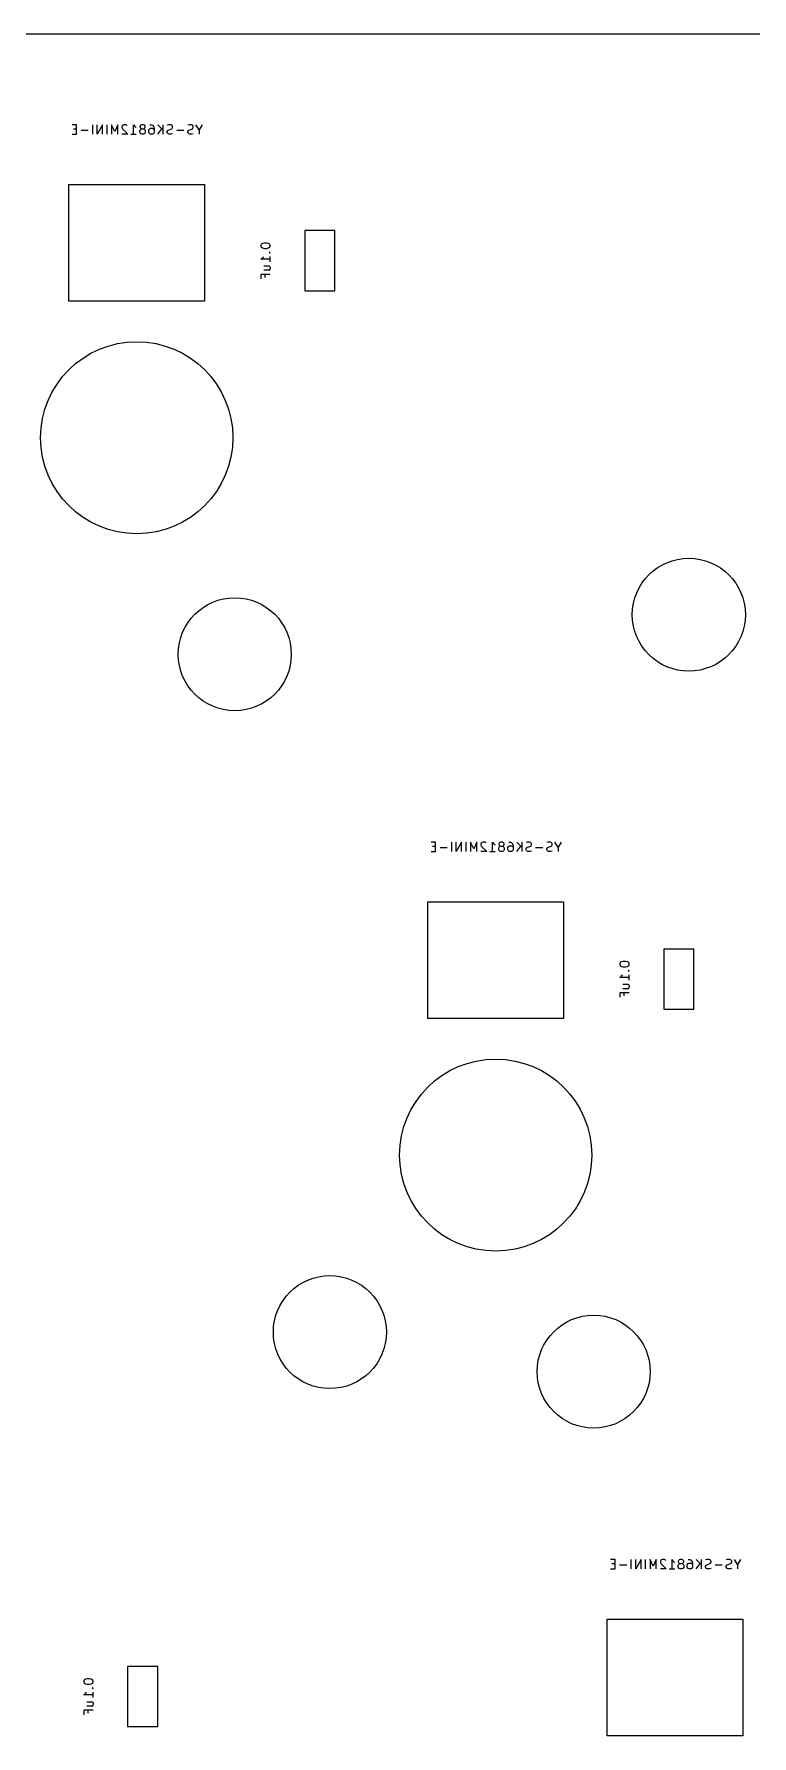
# Model space of a CAD drawing. Header units: millimetres. Extents: x -19 to 311, y -2 to 103.
# Drawn here: x 178.44 to 197.49, y 51.25 to 96.44 of the extents above; entities that cross this region are included whole.
import ezdxf

# ---------------------------------------------------------------- set-up
doc = ezdxf.new("R2010")
doc.units = ezdxf.units.MM
doc.layers.add('B.Fab', color=155, linetype='CONTINUOUS', true_color=0x585d84)
doc.layers.add('Edge.Cuts', color=254, linetype='CONTINUOUS', true_color=0xd0d2cd)

msp = doc.modelspace()

# ---------------------------------------------------------------- linework, layer by layer
at = {"layer": 'B.Fab', "linetype": 'CONTINUOUS'}
for p, q in [((179.569261, 94.036426), (179.450213, 94.036426)), ((179.569261, 93.786426), (179.569261, 94.036426)), ((179.997833, 93.786426), (179.997833, 94.036426)), ((180.259738, 94.036426), (180.116881, 93.786426)), ((180.116881, 93.786426), (180.116881, 94.036426)), ((180.259738, 93.786426), (180.259738, 94.036426)), ((180.378786, 93.786426), (180.378786, 94.036426)), ((180.581166, 93.857854), (180.497833, 94.036426)), ((180.497833, 94.036426), (180.497833, 93.786426)), ((180.6645, 94.036426), (180.581166, 93.857854)), ((180.6645, 93.786426), (180.6645, 94.036426)), ((180.783547, 94.012616), (180.771642, 93.988807)), ((180.795452, 94.024521), (180.783547, 94.012616)), ((180.819261, 94.036426), (180.795452, 94.024521)), ((180.878785, 94.036426), (180.819261, 94.036426)), ((180.902595, 94.024521), (180.878785, 94.036426)), ((180.914499, 94.012616), (180.902595, 94.024521)), ((181.081166, 93.786426), (181.081166, 94.036426)), ((181.081166, 94.036426), (181.104975, 94.000711)), ((181.259737, 94.012616), (181.247832, 93.988807)), ((181.271642, 94.024521), (181.259737, 94.012616)), ((181.295451, 94.036426), (181.271642, 94.024521)), ((181.34307, 94.036426), (181.295451, 94.036426)), ((181.36688, 94.024521), (181.34307, 94.036426)), ((181.378785, 94.012616), (181.36688, 94.024521)), ((181.390689, 93.988807), (181.378785, 94.012616)), ((181.509737, 94.036426), (181.557356, 94.036426)), ((181.557356, 94.036426), (181.581165, 94.024521)), ((181.581165, 94.024521), (181.59307, 94.012616)), ((181.59307, 94.012616), (181.61688, 93.976902)), ((181.724023, 94.036426), (181.86688, 93.893569)), ((181.86688, 93.786426), (181.86688, 94.036426)), ((182.009737, 94.036426), (181.974022, 94.024521)), ((182.06926, 94.036426), (182.009737, 94.036426)), ((182.09307, 94.024521), (182.06926, 94.036426)), ((182.104975, 94.012616), (182.09307, 94.024521)), ((182.116879, 93.988807), (182.104975, 94.012616)), ((182.557356, 94.036426), (182.521641, 94.024521)), ((182.616879, 94.036426), (182.557356, 94.036426)), ((182.640689, 94.024521), (182.616879, 94.036426)), ((182.652594, 94.012616), (182.640689, 94.024521)), ((182.664498, 93.988807), (182.652594, 94.012616)), ((182.819261, 93.905473), (182.735927, 94.036426)), ((182.902594, 94.036426), (182.819261, 93.905473)), ((179.450213, 93.786426), (179.569261, 93.786426)), ((179.569261, 93.917378), (179.485927, 93.917378)), ((179.878785, 93.881664), (179.688309, 93.881664)), ((180.771642, 93.988807), (180.771642, 93.964997)), ((180.771642, 93.964997), (180.783547, 93.929283)), ((180.926404, 93.786426), (180.771642, 93.786426)), ((180.783547, 93.929283), (180.926404, 93.786426)), ((181.009737, 93.786426), (181.152594, 93.786426)), ((181.104975, 94.000711), (181.128785, 93.976902)), ((181.128785, 93.976902), (181.152594, 93.964997)), ((181.247832, 93.988807), (181.247832, 93.976902)), ((181.247832, 93.976902), (181.259737, 93.953092)), ((181.247832, 93.881664), (181.259737, 93.905473)), ((181.247832, 93.834045), (181.247832, 93.881664)), ((181.259737, 93.810235), (181.247832, 93.834045)), ((181.259737, 93.953092), (181.271642, 93.941188)), ((181.259737, 93.905473), (181.271642, 93.917378)), ((181.271642, 93.79833), (181.259737, 93.810235)), ((181.271642, 93.941188), (181.295451, 93.929283)), ((181.271642, 93.917378), (181.295451, 93.929283)), ((181.295451, 93.786426), (181.271642, 93.79833)), ((181.295451, 93.929283), (181.34307, 93.929283)), ((181.34307, 93.786426), (181.295451, 93.786426)), ((181.34307, 93.929283), (181.36688, 93.941188)), ((181.34307, 93.929283), (181.36688, 93.917378)), ((181.36688, 93.79833), (181.34307, 93.786426)), ((181.36688, 93.941188), (181.378785, 93.953092)), ((181.36688, 93.917378), (181.378785, 93.905473)), ((181.378785, 93.810235), (181.36688, 93.79833)), ((181.378785, 93.953092), (181.390689, 93.976902)), ((181.378785, 93.905473), (181.390689, 93.881664)), ((181.390689, 93.834045), (181.378785, 93.810235)), ((181.390689, 93.976902), (181.390689, 93.988807)), ((181.390689, 93.881664), (181.390689, 93.834045)), ((181.485927, 93.893569), (181.497832, 93.917378)), ((181.485927, 93.834045), (181.485927, 93.893569)), ((181.497832, 93.810235), (181.485927, 93.834045)), ((181.497832, 93.917378), (181.509737, 93.929283)), ((181.509737, 93.79833), (181.497832, 93.810235)), ((181.509737, 93.929283), (181.533546, 93.941188)), ((181.533546, 93.786426), (181.509737, 93.79833)), ((181.533546, 93.941188), (181.581165, 93.941188)), ((181.581165, 93.786426), (181.533546, 93.786426)), ((181.581165, 93.941188), (181.604975, 93.929283)), ((181.604975, 93.79833), (181.581165, 93.786426)), ((181.604975, 93.929283), (181.61688, 93.917378)), ((181.61688, 93.810235), (181.604975, 93.79833)), ((181.61688, 93.976902), (181.628784, 93.929283)), ((181.61688, 93.917378), (181.628784, 93.893569)), ((181.628784, 93.834045), (181.61688, 93.810235)), ((181.628784, 93.929283), (181.628784, 93.834045)), ((181.724023, 93.786426), (181.831165, 93.929283)), ((181.974022, 93.857854), (181.985927, 93.881664)), ((181.974022, 93.834045), (181.974022, 93.857854)), ((181.985927, 93.810235), (181.974022, 93.834045)), ((181.985927, 93.881664), (181.997832, 93.893569)), ((181.997832, 93.79833), (181.985927, 93.810235)), ((181.997832, 93.893569), (182.021641, 93.905473)), ((182.021641, 93.786426), (181.997832, 93.79833)), ((182.021641, 93.905473), (182.06926, 93.917378)), ((182.081165, 93.786426), (182.021641, 93.786426)), ((182.06926, 93.917378), (182.09307, 93.929283)), ((182.116879, 93.79833), (182.081165, 93.786426)), ((182.09307, 93.929283), (182.104975, 93.941188)), ((182.104975, 93.941188), (182.116879, 93.964997)), ((182.116879, 93.964997), (182.116879, 93.988807)), ((182.414499, 93.881664), (182.224023, 93.881664)), ((182.521641, 93.857854), (182.533546, 93.881664)), ((182.521641, 93.834045), (182.521641, 93.857854)), ((182.533546, 93.810235), (182.521641, 93.834045)), ((182.533546, 93.881664), (182.545451, 93.893569)), ((182.545451, 93.79833), (182.533546, 93.810235)), ((182.545451, 93.893569), (182.56926, 93.905473)), ((182.56926, 93.786426), (182.545451, 93.79833)), ((182.56926, 93.905473), (182.616879, 93.917378)), ((182.628784, 93.786426), (182.56926, 93.786426)), ((182.616879, 93.917378), (182.640689, 93.929283)), ((182.664498, 93.79833), (182.628784, 93.786426)), ((182.640689, 93.929283), (182.652594, 93.941188)), ((182.652594, 93.941188), (182.664498, 93.964997)), ((182.664498, 93.964997), (182.664498, 93.988807)), ((182.819261, 93.905473), (182.819261, 93.786426)), ((184.467729, 90.858524), (184.455824, 90.834715)), ((184.479634, 90.870429), (184.467729, 90.858524)), ((184.503443, 90.882334), (184.479634, 90.870429)), ((184.551062, 90.894238), (184.503443, 90.882334)), ((184.610586, 90.894238), (184.551062, 90.894238)), ((184.658205, 90.882334), (184.610586, 90.894238)), ((184.682015, 90.870429), (184.658205, 90.882334)), ((184.69392, 90.858524), (184.682015, 90.870429)), ((184.705824, 90.834715), (184.69392, 90.858524)), ((185.62225, 91.224), (185.62225, 89.624)), ((186.42225, 91.224), (185.62225, 91.224)), ((186.42225, 89.624), (186.42225, 91.224)), ((184.455824, 90.834715), (184.455824, 90.810905)), ((184.455824, 90.810905), (184.467729, 90.787096)), ((184.455824, 90.465667), (184.491539, 90.489476)), ((184.705824, 90.465667), (184.455824, 90.465667)), ((184.467729, 90.787096), (184.479634, 90.775191)), ((184.479634, 90.775191), (184.503443, 90.763286)), ((184.491539, 90.489476), (184.515348, 90.513286)), ((184.503443, 90.763286), (184.551062, 90.751381)), ((184.515348, 90.513286), (184.527253, 90.537095)), ((184.551062, 90.751381), (184.610586, 90.751381)), ((184.610586, 90.751381), (184.658205, 90.763286)), ((184.658205, 90.763286), (184.682015, 90.775191)), ((184.682015, 90.775191), (184.69392, 90.787096)), ((184.69392, 90.656143), (184.682015, 90.644239)), ((184.682015, 90.644239), (184.69392, 90.632334)), ((184.682015, 90.644239), (184.705824, 90.644239)), ((184.69392, 90.787096), (184.705824, 90.810905)), ((184.705824, 90.644239), (184.69392, 90.656143)), ((184.69392, 90.632334), (184.705824, 90.644239)), ((184.705824, 90.810905), (184.705824, 90.834715)), ((184.705824, 90.394238), (184.705824, 90.537095)), ((184.705824, 90.060906), (184.455824, 90.060906)), ((184.455824, 90.060906), (184.455824, 89.941858)), ((184.539158, 90.287096), (184.67011, 90.287096)), ((184.539158, 90.179953), (184.705824, 90.179953)), ((184.574872, 89.977572), (184.574872, 90.060906)), ((184.67011, 90.287096), (184.69392, 90.275191)), ((184.69392, 90.191858), (184.682015, 90.179953)), ((184.69392, 90.275191), (184.705824, 90.251381)), ((184.705824, 90.215667), (184.69392, 90.191858)), ((184.705824, 90.251381), (184.705824, 90.215667)), ((185.62225, 89.624), (186.42225, 89.624)), ((189.094261, 74.986426), (188.975213, 74.986426)), ((188.975213, 74.736426), (189.094261, 74.736426)), ((189.094261, 74.867378), (189.010927, 74.867378)), ((189.094261, 74.736426), (189.094261, 74.986426)), ((189.403785, 74.831664), (189.213309, 74.831664)), ((189.522833, 74.736426), (189.522833, 74.986426)), ((189.784738, 74.986426), (189.641881, 74.736426)), ((189.641881, 74.736426), (189.641881, 74.986426)), ((189.784738, 74.736426), (189.784738, 74.986426)), ((189.903786, 74.736426), (189.903786, 74.986426)), ((190.106166, 74.807854), (190.022833, 74.986426)), ((190.022833, 74.986426), (190.022833, 74.736426)), ((190.1895, 74.986426), (190.106166, 74.807854)), ((190.1895, 74.736426), (190.1895, 74.986426)), ((190.308547, 74.962616), (190.296642, 74.938807)), ((190.296642, 74.938807), (190.296642, 74.914997)), ((190.296642, 74.914997), (190.308547, 74.879283)), ((190.451404, 74.736426), (190.296642, 74.736426)), ((190.320452, 74.974521), (190.308547, 74.962616)), ((190.308547, 74.879283), (190.451404, 74.736426)), ((190.344261, 74.986426), (190.320452, 74.974521)), ((190.403785, 74.986426), (190.344261, 74.986426)), ((190.427595, 74.974521), (190.403785, 74.986426)), ((190.439499, 74.962616), (190.427595, 74.974521)), ((190.534737, 74.736426), (190.677594, 74.736426)), ((190.606166, 74.736426), (190.606166, 74.986426)), ((190.606166, 74.986426), (190.629975, 74.950711)), ((190.629975, 74.950711), (190.653785, 74.926902)), ((190.653785, 74.926902), (190.677594, 74.914997)), ((190.784737, 74.962616), (190.772832, 74.938807)), ((190.772832, 74.938807), (190.772832, 74.926902)), ((190.772832, 74.926902), (190.784737, 74.903092)), ((190.772832, 74.831664), (190.784737, 74.855473)), ((190.772832, 74.784045), (190.772832, 74.831664)), ((190.784737, 74.760235), (190.772832, 74.784045)), ((190.796642, 74.974521), (190.784737, 74.962616)), ((190.784737, 74.903092), (190.796642, 74.891188)), ((190.784737, 74.855473), (190.796642, 74.867378)), ((190.796642, 74.74833), (190.784737, 74.760235)), ((190.820451, 74.986426), (190.796642, 74.974521)), ((190.796642, 74.891188), (190.820451, 74.879283)), ((190.796642, 74.867378), (190.820451, 74.879283)), ((190.820451, 74.736426), (190.796642, 74.74833)), ((190.86807, 74.986426), (190.820451, 74.986426)), ((190.820451, 74.879283), (190.86807, 74.879283)), ((190.86807, 74.736426), (190.820451, 74.736426)), ((190.89188, 74.974521), (190.86807, 74.986426)), ((190.86807, 74.879283), (190.89188, 74.891188)), ((190.86807, 74.879283), (190.89188, 74.867378)), ((190.89188, 74.74833), (190.86807, 74.736426)), ((190.903785, 74.962616), (190.89188, 74.974521)), ((190.89188, 74.891188), (190.903785, 74.903092)), ((190.89188, 74.867378), (190.903785, 74.855473)), ((190.903785, 74.760235), (190.89188, 74.74833)), ((190.915689, 74.938807), (190.903785, 74.962616)), ((190.903785, 74.903092), (190.915689, 74.926902)), ((190.903785, 74.855473), (190.915689, 74.831664)), ((190.915689, 74.784045), (190.903785, 74.760235)), ((190.915689, 74.926902), (190.915689, 74.938807)), ((190.915689, 74.831664), (190.915689, 74.784045)), ((191.010927, 74.843569), (191.022832, 74.867378)), ((191.010927, 74.784045), (191.010927, 74.843569)), ((191.022832, 74.760235), (191.010927, 74.784045)), ((191.022832, 74.867378), (191.034737, 74.879283)), ((191.034737, 74.74833), (191.022832, 74.760235)), ((191.034737, 74.986426), (191.082356, 74.986426)), ((191.034737, 74.879283), (191.058546, 74.891188)), ((191.058546, 74.736426), (191.034737, 74.74833)), ((191.058546, 74.891188), (191.106165, 74.891188)), ((191.106165, 74.736426), (191.058546, 74.736426)), ((191.082356, 74.986426), (191.106165, 74.974521)), ((191.106165, 74.974521), (191.11807, 74.962616)), ((191.106165, 74.891188), (191.129975, 74.879283)), ((191.129975, 74.74833), (191.106165, 74.736426)), ((191.11807, 74.962616), (191.14188, 74.926902)), ((191.129975, 74.879283), (191.14188, 74.867378)), ((191.14188, 74.760235), (191.129975, 74.74833)), ((191.14188, 74.926902), (191.153784, 74.879283)), ((191.14188, 74.867378), (191.153784, 74.843569)), ((191.153784, 74.784045), (191.14188, 74.760235)), ((191.153784, 74.879283), (191.153784, 74.784045)), ((191.249023, 74.986426), (191.39188, 74.843569)), ((191.249023, 74.736426), (191.356165, 74.879283)), ((191.39188, 74.736426), (191.39188, 74.986426)), ((191.534737, 74.986426), (191.499022, 74.974521)), ((191.499022, 74.807854), (191.510927, 74.831664)), ((191.499022, 74.784045), (191.499022, 74.807854)), ((191.510927, 74.760235), (191.499022, 74.784045)), ((191.510927, 74.831664), (191.522832, 74.843569)), ((191.522832, 74.74833), (191.510927, 74.760235)), ((191.522832, 74.843569), (191.546641, 74.855473)), ((191.546641, 74.736426), (191.522832, 74.74833)), ((191.59426, 74.986426), (191.534737, 74.986426)), ((191.546641, 74.855473), (191.59426, 74.867378)), ((191.606165, 74.736426), (191.546641, 74.736426)), ((191.61807, 74.974521), (191.59426, 74.986426)), ((191.59426, 74.867378), (191.61807, 74.879283)), ((191.641879, 74.74833), (191.606165, 74.736426)), ((191.629975, 74.962616), (191.61807, 74.974521)), ((191.61807, 74.879283), (191.629975, 74.891188)), ((191.641879, 74.938807), (191.629975, 74.962616)), ((191.629975, 74.891188), (191.641879, 74.914997)), ((191.641879, 74.914997), (191.641879, 74.938807)), ((191.939499, 74.831664), (191.749023, 74.831664)), ((192.082356, 74.986426), (192.046641, 74.974521)), ((192.046641, 74.807854), (192.058546, 74.831664)), ((192.046641, 74.784045), (192.046641, 74.807854)), ((192.058546, 74.760235), (192.046641, 74.784045)), ((192.058546, 74.831664), (192.070451, 74.843569)), ((192.070451, 74.74833), (192.058546, 74.760235)), ((192.070451, 74.843569), (192.09426, 74.855473)), ((192.09426, 74.736426), (192.070451, 74.74833)), ((192.141879, 74.986426), (192.082356, 74.986426)), ((192.09426, 74.855473), (192.141879, 74.867378)), ((192.153784, 74.736426), (192.09426, 74.736426)), ((192.165689, 74.974521), (192.141879, 74.986426)), ((192.141879, 74.867378), (192.165689, 74.879283)), ((192.189498, 74.74833), (192.153784, 74.736426)), ((192.177594, 74.962616), (192.165689, 74.974521)), ((192.165689, 74.879283), (192.177594, 74.891188)), ((192.189498, 74.938807), (192.177594, 74.962616)), ((192.177594, 74.891188), (192.189498, 74.914997)), ((192.189498, 74.914997), (192.189498, 74.938807)), ((192.344261, 74.855473), (192.260927, 74.986426)), ((192.427594, 74.986426), (192.344261, 74.855473)), ((192.344261, 74.855473), (192.344261, 74.736426)), ((195.14725, 72.1475), (195.14725, 70.5475)), ((195.94725, 72.1475), (195.14725, 72.1475)), ((195.94725, 70.5475), (195.94725, 72.1475)), ((193.992729, 71.782024), (193.980824, 71.758215)), ((193.980824, 71.758215), (193.980824, 71.734405)), ((193.980824, 71.734405), (193.992729, 71.710596)), ((193.980824, 71.389167), (194.016539, 71.412976)), ((194.004634, 71.793929), (193.992729, 71.782024)), ((193.992729, 71.710596), (194.004634, 71.698691)), ((194.028443, 71.805834), (194.004634, 71.793929)), ((194.004634, 71.698691), (194.028443, 71.686786)), ((194.016539, 71.412976), (194.040348, 71.436786)), ((194.076062, 71.817738), (194.028443, 71.805834)), ((194.028443, 71.686786), (194.076062, 71.674881)), ((194.040348, 71.436786), (194.052253, 71.460595)), ((194.135586, 71.817738), (194.076062, 71.817738)), ((194.076062, 71.674881), (194.135586, 71.674881)), ((194.183205, 71.805834), (194.135586, 71.817738)), ((194.135586, 71.674881), (194.183205, 71.686786)), ((194.207015, 71.793929), (194.183205, 71.805834)), ((194.183205, 71.686786), (194.207015, 71.698691)), ((194.21892, 71.782024), (194.207015, 71.793929)), ((194.207015, 71.698691), (194.21892, 71.710596)), ((194.21892, 71.579643), (194.207015, 71.567739)), ((194.207015, 71.567739), (194.21892, 71.555834)), ((194.207015, 71.567739), (194.230824, 71.567739)), ((194.230824, 71.758215), (194.21892, 71.782024)), ((194.21892, 71.710596), (194.230824, 71.734405)), ((194.230824, 71.567739), (194.21892, 71.579643)), ((194.21892, 71.555834), (194.230824, 71.567739)), ((194.230824, 71.734405), (194.230824, 71.758215)), ((194.230824, 71.317738), (194.230824, 71.460595)), ((194.230824, 71.389167), (193.980824, 71.389167)), ((194.230824, 70.984406), (193.980824, 70.984406)), ((193.980824, 70.984406), (193.980824, 70.865358)), ((194.064158, 71.210596), (194.19511, 71.210596)), ((194.064158, 71.103453), (194.230824, 71.103453)), ((194.099872, 70.901072), (194.099872, 70.984406)), ((194.19511, 71.210596), (194.21892, 71.198691)), ((194.21892, 71.115358), (194.207015, 71.103453)), ((194.21892, 71.198691), (194.230824, 71.174881)), ((194.230824, 71.139167), (194.21892, 71.115358)), ((194.230824, 71.174881), (194.230824, 71.139167)), ((195.14725, 70.5475), (195.94725, 70.5475)), ((193.856761, 55.936426), (193.737713, 55.936426)), ((193.737713, 55.686426), (193.856761, 55.686426)), ((193.856761, 55.817378), (193.773427, 55.817378)), ((193.856761, 55.686426), (193.856761, 55.936426)), ((194.166285, 55.781664), (193.975809, 55.781664)), ((194.285333, 55.686426), (194.285333, 55.936426)), ((194.547238, 55.936426), (194.404381, 55.686426)), ((194.404381, 55.686426), (194.404381, 55.936426)), ((194.547238, 55.686426), (194.547238, 55.936426)), ((194.666286, 55.686426), (194.666286, 55.936426)), ((194.868666, 55.757854), (194.785333, 55.936426)), ((194.785333, 55.936426), (194.785333, 55.686426)), ((194.952, 55.936426), (194.868666, 55.757854)), ((194.952, 55.686426), (194.952, 55.936426)), ((195.071047, 55.912616), (195.059142, 55.888807)), ((195.059142, 55.888807), (195.059142, 55.864997)), ((195.059142, 55.864997), (195.071047, 55.829283)), ((195.213904, 55.686426), (195.059142, 55.686426)), ((195.082952, 55.924521), (195.071047, 55.912616)), ((195.071047, 55.829283), (195.213904, 55.686426)), ((195.106761, 55.936426), (195.082952, 55.924521)), ((195.166285, 55.936426), (195.106761, 55.936426)), ((195.190095, 55.924521), (195.166285, 55.936426)), ((195.201999, 55.912616), (195.190095, 55.924521)), ((195.297237, 55.686426), (195.440094, 55.686426)), ((195.368666, 55.686426), (195.368666, 55.936426)), ((195.368666, 55.936426), (195.392475, 55.900711)), ((195.392475, 55.900711), (195.416285, 55.876902)), ((195.416285, 55.876902), (195.440094, 55.864997)), ((195.547237, 55.912616), (195.535332, 55.888807)), ((195.535332, 55.888807), (195.535332, 55.876902)), ((195.535332, 55.876902), (195.547237, 55.853092)), ((195.535332, 55.781664), (195.547237, 55.805473)), ((195.535332, 55.734045), (195.535332, 55.781664)), ((195.547237, 55.710235), (195.535332, 55.734045)), ((195.559142, 55.924521), (195.547237, 55.912616)), ((195.547237, 55.853092), (195.559142, 55.841188)), ((195.547237, 55.805473), (195.559142, 55.817378)), ((195.559142, 55.69833), (195.547237, 55.710235)), ((195.582951, 55.936426), (195.559142, 55.924521)), ((195.559142, 55.841188), (195.582951, 55.829283)), ((195.559142, 55.817378), (195.582951, 55.829283)), ((195.582951, 55.686426), (195.559142, 55.69833)), ((195.63057, 55.936426), (195.582951, 55.936426)), ((195.582951, 55.829283), (195.63057, 55.829283)), ((195.63057, 55.686426), (195.582951, 55.686426)), ((195.65438, 55.924521), (195.63057, 55.936426)), ((195.63057, 55.829283), (195.65438, 55.841188)), ((195.63057, 55.829283), (195.65438, 55.817378)), ((195.65438, 55.69833), (195.63057, 55.686426)), ((195.666285, 55.912616), (195.65438, 55.924521)), ((195.65438, 55.841188), (195.666285, 55.853092)), ((195.65438, 55.817378), (195.666285, 55.805473)), ((195.666285, 55.710235), (195.65438, 55.69833)), ((195.678189, 55.888807), (195.666285, 55.912616)), ((195.666285, 55.853092), (195.678189, 55.876902)), ((195.666285, 55.805473), (195.678189, 55.781664)), ((195.678189, 55.734045), (195.666285, 55.710235)), ((195.678189, 55.876902), (195.678189, 55.888807)), ((195.678189, 55.781664), (195.678189, 55.734045)), ((195.773427, 55.793569), (195.785332, 55.817378)), ((195.773427, 55.734045), (195.773427, 55.793569)), ((195.785332, 55.710235), (195.773427, 55.734045)), ((195.785332, 55.817378), (195.797237, 55.829283)), ((195.797237, 55.69833), (195.785332, 55.710235)), ((195.797237, 55.936426), (195.844856, 55.936426)), ((195.797237, 55.829283), (195.821046, 55.841188)), ((195.821046, 55.686426), (195.797237, 55.69833)), ((195.821046, 55.841188), (195.868665, 55.841188)), ((195.868665, 55.686426), (195.821046, 55.686426)), ((195.844856, 55.936426), (195.868665, 55.924521)), ((195.868665, 55.924521), (195.88057, 55.912616)), ((195.868665, 55.841188), (195.892475, 55.829283)), ((195.892475, 55.69833), (195.868665, 55.686426)), ((195.88057, 55.912616), (195.90438, 55.876902)), ((195.892475, 55.829283), (195.90438, 55.817378)), ((195.90438, 55.710235), (195.892475, 55.69833)), ((195.90438, 55.876902), (195.916284, 55.829283)), ((195.90438, 55.817378), (195.916284, 55.793569)), ((195.916284, 55.734045), (195.90438, 55.710235)), ((195.916284, 55.829283), (195.916284, 55.734045)), ((196.011523, 55.936426), (196.15438, 55.793569)), ((196.011523, 55.686426), (196.118665, 55.829283)), ((196.15438, 55.686426), (196.15438, 55.936426)), ((196.297237, 55.936426), (196.261522, 55.924521)), ((196.261522, 55.757854), (196.273427, 55.781664)), ((196.261522, 55.734045), (196.261522, 55.757854)), ((196.273427, 55.710235), (196.261522, 55.734045)), ((196.273427, 55.781664), (196.285332, 55.793569)), ((196.285332, 55.69833), (196.273427, 55.710235)), ((196.285332, 55.793569), (196.309141, 55.805473)), ((196.309141, 55.686426), (196.285332, 55.69833)), ((196.35676, 55.936426), (196.297237, 55.936426)), ((196.309141, 55.805473), (196.35676, 55.817378)), ((196.368665, 55.686426), (196.309141, 55.686426)), ((196.38057, 55.924521), (196.35676, 55.936426)), ((196.35676, 55.817378), (196.38057, 55.829283)), ((196.404379, 55.69833), (196.368665, 55.686426)), ((196.392475, 55.912616), (196.38057, 55.924521)), ((196.38057, 55.829283), (196.392475, 55.841188)), ((196.404379, 55.888807), (196.392475, 55.912616)), ((196.392475, 55.841188), (196.404379, 55.864997)), ((196.404379, 55.864997), (196.404379, 55.888807)), ((196.701999, 55.781664), (196.511523, 55.781664)), ((196.844856, 55.936426), (196.809141, 55.924521)), ((196.809141, 55.757854), (196.821046, 55.781664)), ((196.809141, 55.734045), (196.809141, 55.757854)), ((196.821046, 55.710235), (196.809141, 55.734045)), ((196.821046, 55.781664), (196.832951, 55.793569)), ((196.832951, 55.69833), (196.821046, 55.710235)), ((196.832951, 55.793569), (196.85676, 55.805473)), ((196.85676, 55.686426), (196.832951, 55.69833)), ((196.904379, 55.936426), (196.844856, 55.936426)), ((196.85676, 55.805473), (196.904379, 55.817378)), ((196.916284, 55.686426), (196.85676, 55.686426)), ((196.928189, 55.924521), (196.904379, 55.936426)), ((196.904379, 55.817378), (196.928189, 55.829283)), ((196.951998, 55.69833), (196.916284, 55.686426)), ((196.940094, 55.912616), (196.928189, 55.924521)), ((196.928189, 55.829283), (196.940094, 55.841188)), ((196.951998, 55.888807), (196.940094, 55.912616)), ((196.940094, 55.841188), (196.951998, 55.864997)), ((196.951998, 55.864997), (196.951998, 55.888807)), ((197.106761, 55.805473), (197.023427, 55.936426)), ((197.190094, 55.936426), (197.106761, 55.805473)), ((197.106761, 55.805473), (197.106761, 55.686426)), ((180.92325, 53.0975), (180.92325, 51.4975)), ((181.72325, 53.0975), (180.92325, 53.0975)), ((181.72325, 51.4975), (181.72325, 53.0975)), ((179.768729, 52.732024), (179.756824, 52.708215)), ((179.756824, 52.708215), (179.756824, 52.684405)), ((179.756824, 52.684405), (179.768729, 52.660596)), ((179.780634, 52.743929), (179.768729, 52.732024)), ((179.768729, 52.660596), (179.780634, 52.648691)), ((179.804443, 52.755834), (179.780634, 52.743929)), ((179.780634, 52.648691), (179.804443, 52.636786)), ((179.852062, 52.767738), (179.804443, 52.755834)), ((179.804443, 52.636786), (179.852062, 52.624881)), ((179.911586, 52.767738), (179.852062, 52.767738)), ((179.852062, 52.624881), (179.911586, 52.624881)), ((179.959205, 52.755834), (179.911586, 52.767738)), ((179.911586, 52.624881), (179.959205, 52.636786)), ((179.983015, 52.743929), (179.959205, 52.755834)), ((179.959205, 52.636786), (179.983015, 52.648691)), ((179.99492, 52.732024), (179.983015, 52.743929)), ((179.983015, 52.648691), (179.99492, 52.660596)), ((179.99492, 52.529643), (179.983015, 52.517739)), ((179.983015, 52.517739), (179.99492, 52.505834)), ((179.983015, 52.517739), (180.006824, 52.517739)), ((180.006824, 52.708215), (179.99492, 52.732024)), ((179.99492, 52.660596), (180.006824, 52.684405)), ((180.006824, 52.517739), (179.99492, 52.529643)), ((179.99492, 52.505834), (180.006824, 52.517739)), ((180.006824, 52.684405), (180.006824, 52.708215)), ((179.756824, 52.339167), (179.792539, 52.362976)), ((180.006824, 52.339167), (179.756824, 52.339167)), ((179.792539, 52.362976), (179.816348, 52.386786)), ((179.816348, 52.386786), (179.828253, 52.410595)), ((179.840158, 52.160596), (179.97111, 52.160596)), ((179.840158, 52.053453), (180.006824, 52.053453)), ((179.97111, 52.160596), (179.99492, 52.148691)), ((179.99492, 52.065358), (179.983015, 52.053453)), ((179.99492, 52.148691), (180.006824, 52.124881)), ((180.006824, 52.089167), (179.99492, 52.065358)), ((180.006824, 52.267738), (180.006824, 52.410595)), ((180.006824, 52.124881), (180.006824, 52.089167)), ((180.006824, 51.934406), (179.756824, 51.934406)), ((179.756824, 51.934406), (179.756824, 51.815358)), ((179.875872, 51.851072), (179.875872, 51.934406)), ((180.92325, 51.4975), (181.72325, 51.4975))]:
    msp.add_line(p, q, dxfattribs=at)
at = {"layer": 'B.Fab'}
for centre, radius in [((181.1645, 85.725), 2.549999), ((195.8145, 81.025), 1.499999), ((183.7645, 79.975), 1.499999), ((190.6895, 66.675), 2.549999), ((186.2895, 61.975), 1.499999), ((193.2895, 60.925), 1.499999)]:
    msp.add_circle(centre, radius, dxfattribs=at)
at = {"layer": 'Edge.Cuts', "linetype": 'CONTINUOUS'}
for p, q in [((305.330002, 96.445), (166.491, 96.445)), ((179.3645, 92.45), (182.9645, 92.45)), ((179.3645, 89.35), (179.3645, 92.45)), ((182.9645, 92.45), (182.9645, 89.35)), ((182.9645, 89.35), (179.3645, 89.35)), ((188.8895, 73.4), (192.4895, 73.4)), ((188.8895, 70.3), (188.8895, 73.4)), ((192.4895, 73.4), (192.4895, 70.3)), ((192.4895, 70.3), (188.8895, 70.3)), ((193.652, 54.35), (197.252, 54.35)), ((193.652, 51.25), (193.652, 54.35)), ((197.252, 54.35), (197.252, 51.25)), ((197.252, 51.25), (193.652, 51.25))]:
    msp.add_line(p, q, dxfattribs=at)
at = {"layer": 'Edge.Cuts'}
for centre, radius in [((181.1645, 85.725), 2.549999), ((195.8145, 81.025), 1.499999), ((183.7645, 79.975), 1.499999), ((190.6895, 66.675), 2.549999), ((186.2895, 61.975), 1.499999), ((193.2895, 60.925), 1.499999)]:
    msp.add_circle(centre, radius, dxfattribs=at)

doc.saveas('drawing.dxf')
